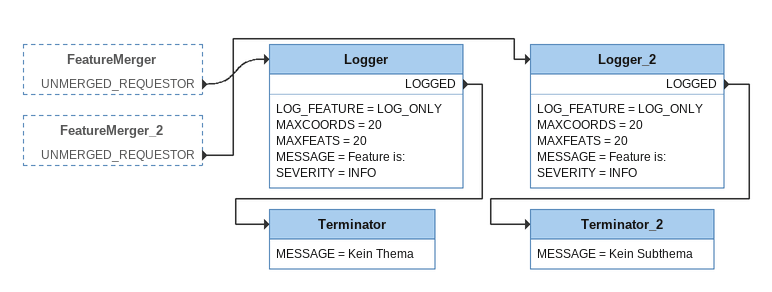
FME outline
FeatureMerger [outside]
    UNMERGED_REQUESTOR -> Logger
FeatureMerger_2 [outside]
    UNMERGED_REQUESTOR -> Logger_2
Logger_2
    LOG_FEATURE = LOG_ONLY
    MAXCOORDS = 20
    MAXFEATS = 20
    MESSAGE = Feature is:
    SEVERITY = INFO
    LOGGED -> Terminator_2
Terminator_2
    MESSAGE = Kein Subthema
Logger
    LOG_FEATURE = LOG_ONLY
    MAXCOORDS = 20
    MAXFEATS = 20
    MESSAGE = Feature is:
    SEVERITY = INFO
    LOGGED -> Terminator
Terminator
    MESSAGE = Kein Thema
